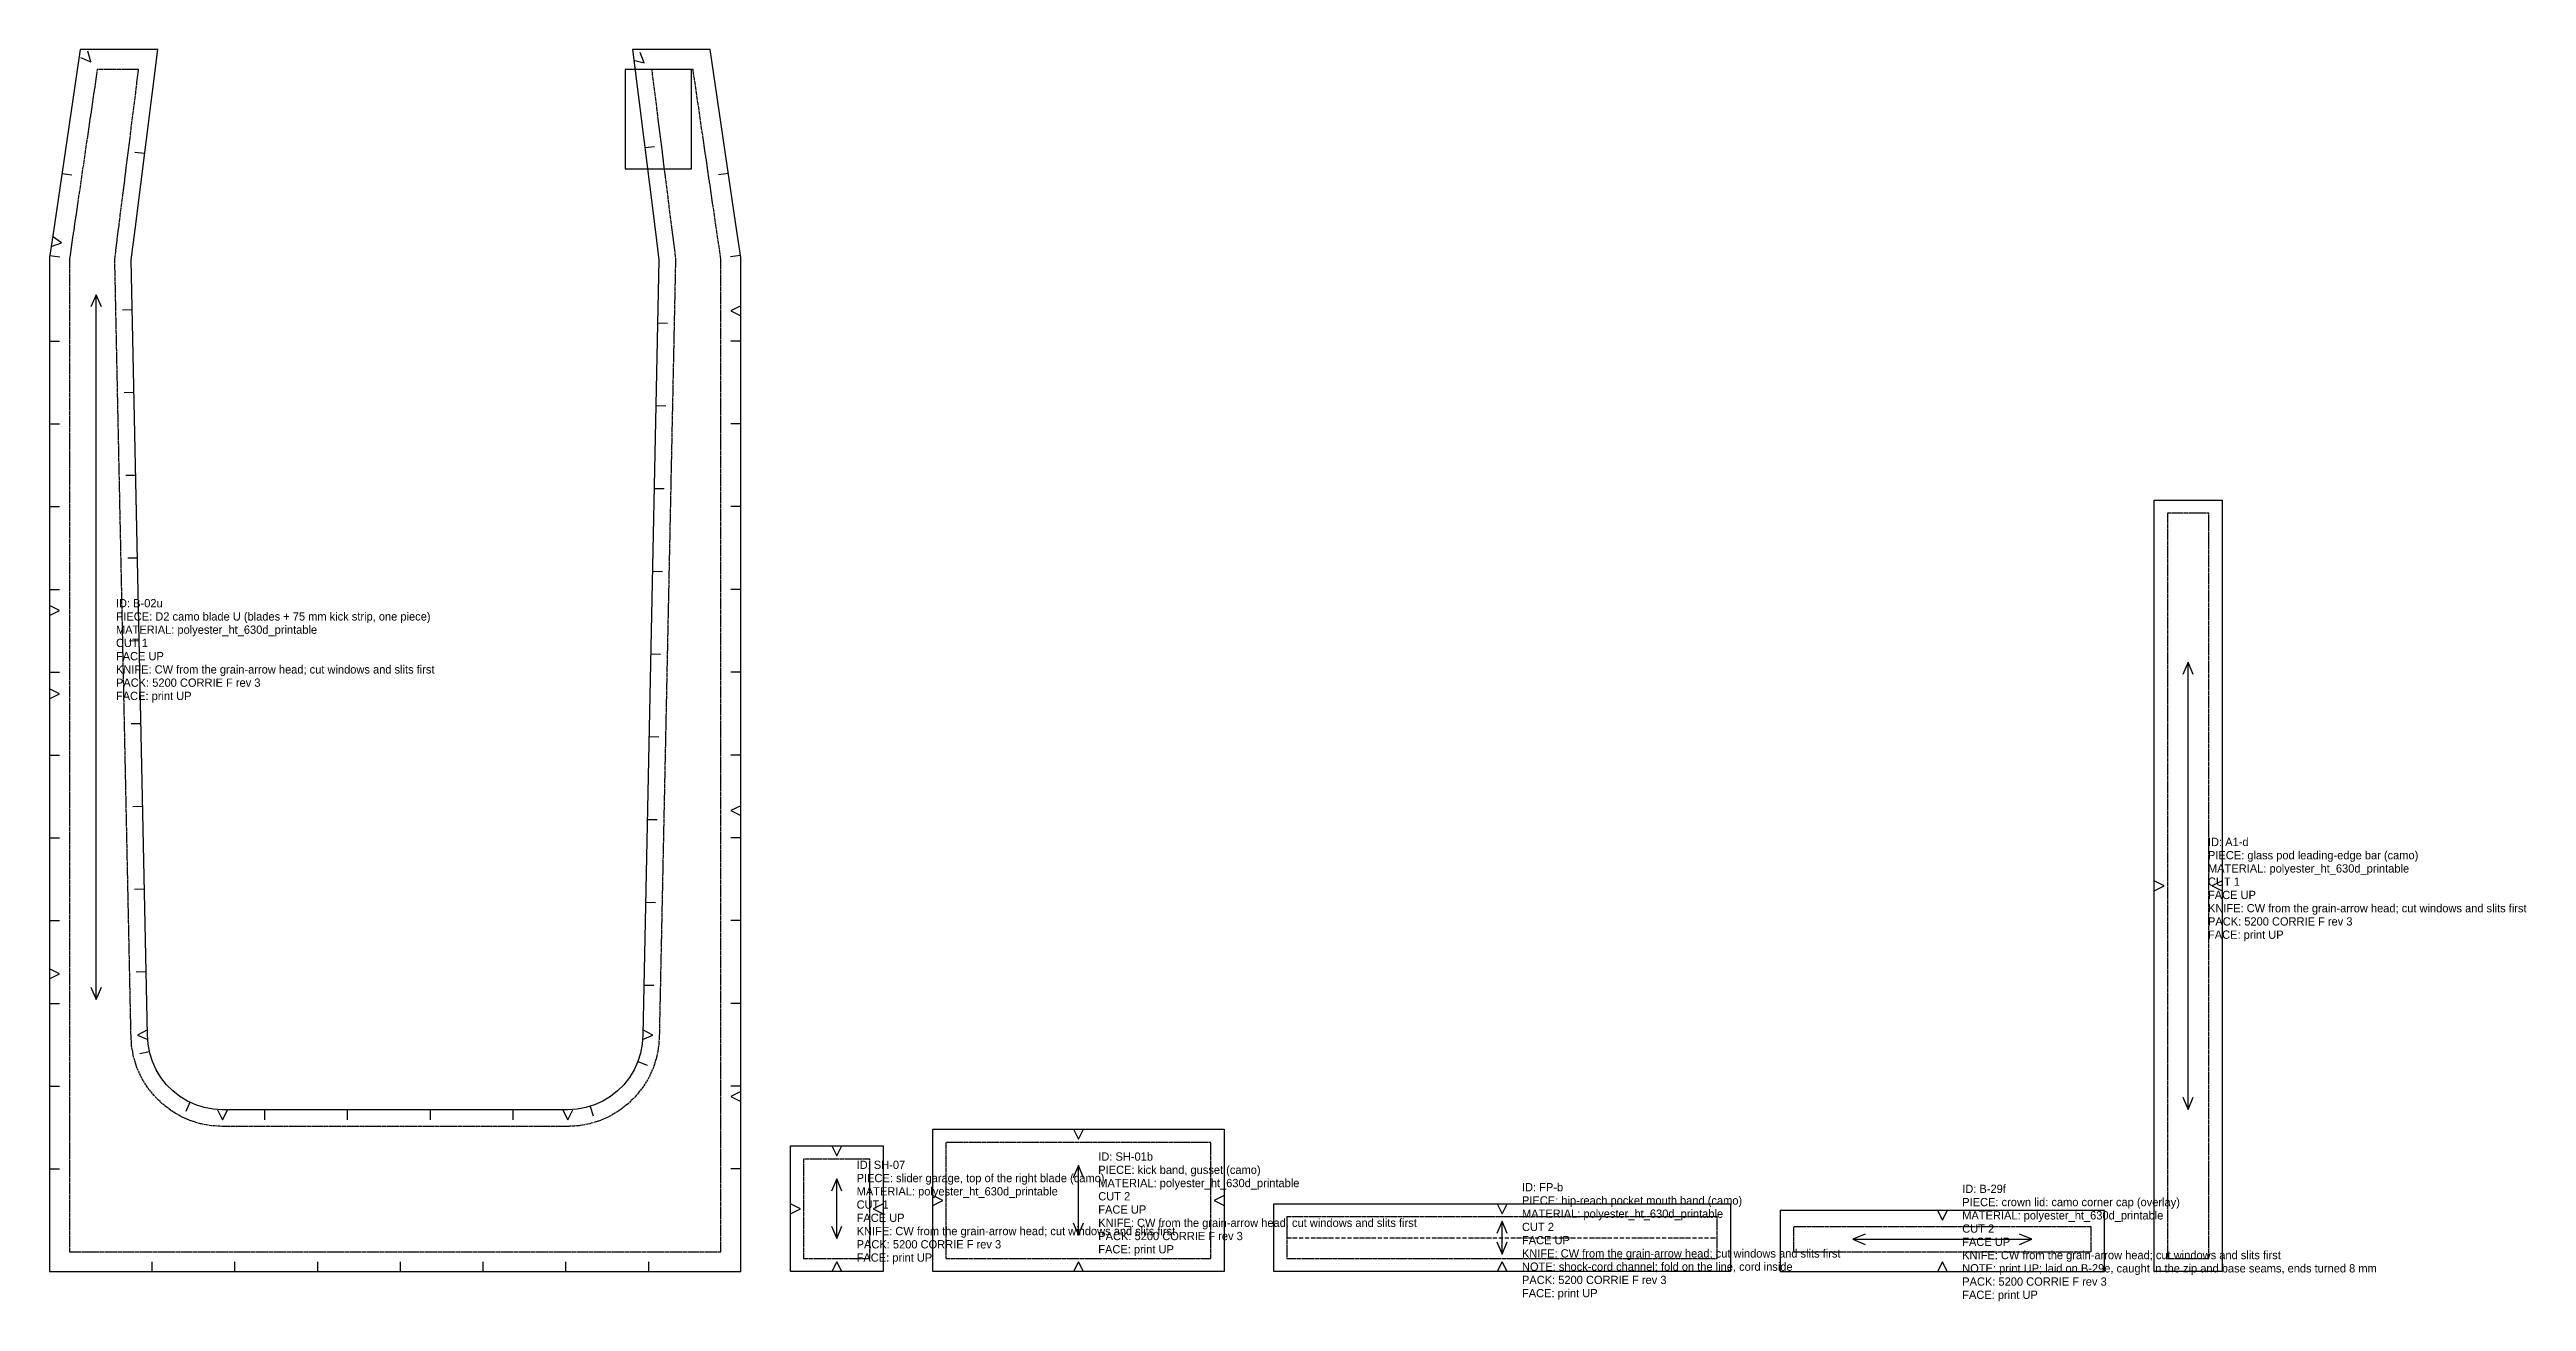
# Model space of a CAD drawing. Header units: millimetres. Extents: x 0 to 1497, y -18 to 738.
import ezdxf

# ---------------------------------------------------------------- set-up
doc = ezdxf.new("R2010")
doc.units = ezdxf.units.MM
doc.linetypes.add('DASHDOT', pattern=[3.556, 2.54, -0.508, 0, -0.508])
doc.linetypes.add('DASHED', pattern=[1.524, 1.27, -0.254])
for name, color, linetype in [('CUT', 7, 'Continuous'), ('GRAIN', 5, 'Continuous'), ('INTERNAL', 6, 'Continuous'), ('NOTCH', 1, 'Continuous'), ('SEW', 3, 'Continuous'), ('TEXT', 2, 'Continuous')]:
    doc.layers.add(name, color=color, linetype=linetype)

# ---------------------------------------------------------------- blocks, each defined once
blk = doc.blocks.new('B-02u_0')
at = {"layer": 'CUT'}
blk.add_lwpolyline([(-208.8, 75.4), (-208.8, -12), (208.8, -12), (208.8, 75.4), (208.8, 600.5), (205.9, 620.3), (190.4, 726), (143.4, 726), (157.1, 617.3), (159.4, 599.1), (149.6, 131.1), (149.2, 125.3), (148.2, 120), (146.6, 114.8), (144.4, 109.8), (141.6, 105.2), (138.2, 100.9), (134.4, 97.1), (130.1, 93.7), (125.5, 90.9), (120.5, 88.7), (115.3, 87.1), (110, 86.1), (104.3, 85.7), (-104.3, 85.7), (-110, 86.1), (-115.3, 87.1), (-120.5, 88.7), (-125.5, 90.9), (-130.1, 93.7), (-134.4, 97.1), (-138.2, 100.9), (-141.6, 105.2), (-144.4, 109.8), (-146.6, 114.8), (-148.2, 120), (-149.2, 125.3), (-149.6, 131.1), (-159.4, 599.1), (-157.1, 617.3), (-143.4, 726), (-190.4, 726), (-205.9, 620.3), (-208.8, 600.5)], close=True, dxfattribs=at)
at = {"layer": 'GRAIN'}
for points in [[(-177.5, 570.7), (-180.7, 578), (-183.8, 570.7)], [(-180.7, 152.3), (-180.7, 578)], [(-183.8, 159.7), (-180.7, 152.3), (-177.5, 159.7)]]:
    blk.add_lwpolyline(points, dxfattribs=at)
at = {"layer": 'INTERNAL', "linetype": 'CONTINUOUS'}
blk.add_lwpolyline([(139, 654), (179, 654), (179, 714), (139, 714)], close=True, dxfattribs=at)
at = {"layer": 'NOTCH'}
for points in [[(-190.1, 721.2), (-183.9, 718.6), (-185.6, 725.1)], [(144, 719.7), (150.5, 718), (148, 724.2)], [(-151.3, 663.2), (-157.3, 663.9)], [(150.9, 666.9), (156.8, 667.6)], [(-201.4, 651.2), (-195.4, 650.3)], [(201.4, 651.2), (195.4, 650.3)], [(-208.7, 601.6), (-202.7, 600.8)], [(-207.8, 607.2), (-201.5, 609.3), (-207, 613.2)], [(208.7, 601.6), (202.7, 600.8)], [(-158.8, 568.9), (-164.8, 568.7)], [(208.8, 571.2), (202.8, 568.2), (208.8, 565.2)], [(158.6, 561), (164.6, 560.9)], [(-208.8, 550), (-202.8, 550)], [(208.8, 550), (202.8, 550)], [(-157.7, 518.9), (-163.7, 518.8)], [(157.6, 511), (163.6, 510.9)], [(-208.8, 500), (-202.8, 500)], [(208.8, 500), (202.8, 500)], [(-156.7, 468.9), (-162.7, 468.8)], [(-208.8, 450), (-202.8, 450)], [(156.5, 461), (162.5, 460.9)], [(208.8, 450), (202.8, 450)], [(-155.6, 418.9), (-161.6, 418.8)], [(155.5, 411.1), (161.5, 410.9)], [(-208.8, 400), (-202.8, 400)], [(-208.8, 384.2), (-202.8, 387.2), (-208.8, 390.2)], [(208.8, 400), (202.8, 400)], [(-154.6, 368.9), (-160.6, 368.8)], [(154.4, 361.1), (160.4, 360.9)], [(-208.8, 350), (-202.8, 350)], [(208.8, 350), (202.8, 350)], [(-208.8, 334), (-202.8, 337), (-208.8, 340)], [(-153.5, 318.9), (-159.5, 318.8)], [(-208.8, 300), (-202.8, 300)], [(153.4, 311.1), (159.4, 311)], [(208.8, 300), (202.8, 300)], [(208.8, 269.4), (202.8, 266.4), (208.8, 263.4)], [(-152.5, 268.9), (-158.5, 268.8)], [(152.3, 261.1), (158.3, 261)], [(-208.8, 250), (-202.8, 250)], [(208.8, 250), (202.8, 250)], [(-151.4, 218.9), (-157.4, 218.8)], [(151.3, 211.1), (157.3, 211)], [(-208.8, 200), (-202.8, 200)], [(208.8, 200), (202.8, 200)], [(-208.8, 164.8), (-202.8, 167.8), (-208.8, 170.8)], [(-150.4, 169), (-156.4, 168.8)], [(-208.8, 150), (-202.8, 150)], [(150.2, 161.1), (156.2, 161)], [(208.8, 150), (202.8, 150)], [(-149.7, 134.1), (-155.6, 130.9), (-149.5, 128.2)], [(-148.4, 120.7), (-154.3, 119.6)], [(149.5, 128.2), (155.6, 130.9), (149.7, 134.1)], [(146.6, 114.8), (152.3, 112.7)], [(-208.8, 100), (-202.8, 100)], [(-124, 90.3), (-126.5, 84.8)], [(208.8, 100), (202.8, 100)], [(208.8, 96.7), (202.8, 93.7), (208.8, 90.7)], [(-107.3, 85.8), (-104.4, 79.7), (-101.3, 85.6)], [(-78.9, 85.7), (-78.9, 79.7)], [(-28.9, 85.7), (-28.9, 79.7)], [(21.1, 85.7), (21.1, 79.7)], [(71.1, 85.7), (71.1, 79.7)], [(101.3, 85.6), (104.4, 79.7), (107.3, 85.8)], [(117.8, 87.8), (119.6, 82.1)], [(-208.8, 50), (-202.8, 50)], [(208.8, 50), (202.8, 50)], [(-146.8, -12), (-146.8, -6)], [(-96.8, -12), (-96.8, -6)], [(-46.8, -12), (-46.8, -6)], [(3.2, -12), (3.2, -6)], [(53.2, -12), (53.2, -6)], [(103.2, -12), (103.2, -6)], [(153.2, -12), (153.2, -6)]]:
    blk.add_lwpolyline(points, dxfattribs=at)
at = {"layer": 'SEW', "linetype": 'DASHED'}
blk.add_lwpolyline([(-196.8, 0), (196.8, 0), (196.8, 75.4), (196.8, 599.6), (194, 618.5), (180, 714), (155, 714), (167, 618.5), (169.4, 599.6), (159.6, 130.7), (159.2, 124.1), (158, 117.6), (156, 111.2), (153.3, 105.2), (149.8, 99.5), (145.7, 94.3), (141, 89.6), (135.8, 85.5), (130.1, 82), (124.1, 79.3), (117.7, 77.3), (111.2, 76.1), (104.6, 75.7), (-104.6, 75.7), (-111.2, 76.1), (-117.7, 77.3), (-124.1, 79.3), (-130.1, 82), (-135.8, 85.5), (-141, 89.6), (-145.7, 94.3), (-149.8, 99.5), (-153.3, 105.2), (-156, 111.2), (-158, 117.6), (-159.2, 124.1), (-159.6, 130.7), (-169.4, 599.6), (-167, 618.5), (-155, 714), (-180, 714), (-194, 618.5), (-196.8, 599.6), (-196.8, 75.4)], close=True, dxfattribs=at)
at = {"layer": 'TEXT'}
for s, p in [('ID: B-02u', (-168.7, 389.2)), ('PIECE: D2 camo blade U (blades + 75 mm kick strip, one piece)', (-168.7, 381.2)), ('MATERIAL: polyester_ht_630d_printable', (-168.7, 373.2)), ('CUT 1', (-168.7, 365.2)), ('FACE UP', (-168.7, 357.2)), ('KNIFE: CW from the grain-arrow head; cut windows and slits first', (-168.7, 349.2)), ('PACK: 5200 CORRIE F rev 3', (-168.7, 341.2)), ('FACE: print UP', (-168.7, 333.2))]:
    blk.add_text(s, height=5, dxfattribs=at).set_placement(p)
blk = doc.blocks.new('SH-07_1')
at = {"layer": 'CUT'}
blk.add_lwpolyline([(-8, -8), (-8, 68), (48, 68), (48, -8)], close=True, dxfattribs=at)
at = {"layer": 'GRAIN'}
for points in [[(23.1, 40.6), (20, 48), (16.9, 40.6)], [(20, 12), (20, 48)], [(16.9, 19.4), (20, 12), (23.1, 19.4)]]:
    blk.add_lwpolyline(points, dxfattribs=at)
at = {"layer": 'NOTCH'}
for points in [[(17, 68), (20, 62), (23, 68)], [(-8, 27), (-2, 30), (-8, 33)], [(48, 33), (42, 30), (48, 27)], [(23, -8), (20, -2), (17, -8)]]:
    blk.add_lwpolyline(points, dxfattribs=at)
at = {"layer": 'SEW', "linetype": 'DASHED'}
blk.add_lwpolyline([(0, 0), (40, 0), (40, 60), (0, 60)], close=True, dxfattribs=at)
at = {"layer": 'TEXT'}
for s, p in [('PIECE: slider garage, top of the right blade (camo)', (32, 46)), ('ID: SH-07', (32, 54)), ('CUT 1', (32, 30)), ('MATERIAL: polyester_ht_630d_printable', (32, 38)), ('FACE UP', (32, 22)), ('KNIFE: CW from the grain-arrow head; cut windows and slits first', (32, 14)), ('PACK: 5200 CORRIE F rev 3', (32, 6)), ('FACE: print UP', (32, -2))]:
    blk.add_text(s, height=5, dxfattribs=at).set_placement(p)
blk = doc.blocks.new('SH-01b_2')
at = {"layer": 'CUT'}
blk.add_lwpolyline([(-8, -8), (-8, 78), (168, 78), (168, -8)], close=True, dxfattribs=at)
at = {"layer": 'GRAIN'}
for points in [[(83.1, 48.6), (80, 56), (76.9, 48.6)], [(80, 14), (80, 56)], [(76.9, 21.4), (80, 14), (83.1, 21.4)]]:
    blk.add_lwpolyline(points, dxfattribs=at)
at = {"layer": 'NOTCH'}
for points in [[(77, 78), (80, 72), (83, 78)], [(-8, 32), (-2, 35), (-8, 38)], [(168, 38), (162, 35), (168, 32)], [(83, -8), (80, -2), (77, -8)]]:
    blk.add_lwpolyline(points, dxfattribs=at)
at = {"layer": 'SEW', "linetype": 'DASHED'}
blk.add_lwpolyline([(0, 0), (160, 0), (160, 70), (0, 70)], close=True, dxfattribs=at)
at = {"layer": 'TEXT'}
for s, p in [('ID: SH-01b', (92, 59)), ('PIECE: kick band, gusset (camo)', (92, 51)), ('MATERIAL: polyester_ht_630d_printable', (92, 43)), ('CUT 2', (92, 35)), ('FACE UP', (92, 27)), ('KNIFE: CW from the grain-arrow head; cut windows and slits first', (92, 19)), ('PACK: 5200 CORRIE F rev 3', (92, 11)), ('FACE: print UP', (92, 3))]:
    blk.add_text(s, height=5, dxfattribs=at).set_placement(p)
blk = doc.blocks.new('FP-b_3')
at = {"layer": 'CUT'}
blk.add_lwpolyline([(-8, -8), (-8, 33), (268, 33), (268, -8)], close=True, dxfattribs=at)
at = {"layer": 'GRAIN'}
for points in [[(133.1, 15.1), (130, 22.5), (126.9, 15.1)], [(130, 2.5), (130, 22.5)], [(126.9, 9.9), (130, 2.5), (133.1, 9.9)]]:
    blk.add_lwpolyline(points, dxfattribs=at)
at = {"layer": 'INTERNAL', "linetype": 'DASHDOT'}
blk.add_lwpolyline([(0, 12.5), (260, 12.5)], dxfattribs=at)
at = {"layer": 'NOTCH'}
for points in [[(127, 33), (130, 27), (133, 33)], [(133, -8), (130, -2), (127, -8)]]:
    blk.add_lwpolyline(points, dxfattribs=at)
at = {"layer": 'SEW', "linetype": 'DASHED'}
blk.add_lwpolyline([(0, 0), (260, 0), (260, 25), (0, 25)], close=True, dxfattribs=at)
at = {"layer": 'TEXT'}
for s, p in [('ID: FP-b', (142, 40.5)), ('PIECE: hip-reach pocket mouth band (camo)', (142, 32.5)), ('CUT 2', (142, 16.5)), ('MATERIAL: polyester_ht_630d_printable', (142, 24.5)), ('FACE UP', (142, 8.5)), ('KNIFE: CW from the grain-arrow head; cut windows and slits first', (142, 0.5)), ('NOTE: shock-cord channel; fold on the line, cord inside', (142, -7.5)), ('PACK: 5200 CORRIE F rev 3', (142, -15.5)), ('FACE: print UP', (142, -23.5))]:
    blk.add_text(s, height=5, dxfattribs=at).set_placement(p)
blk = doc.blocks.new('B-29f_4')
at = {"layer": 'CUT'}
blk.add_lwpolyline([(-8, 25), (-8, -12), (188, -12), (188, 25)], close=True, dxfattribs=at)
at = {"layer": 'GRAIN'}
for points in [[(43.4, 10.6), (36, 7.5), (43.4, 4.4)], [(36, 7.5), (144, 7.5)], [(136.6, 4.4), (144, 7.5), (136.6, 10.6)]]:
    blk.add_lwpolyline(points, dxfattribs=at)
at = {"layer": 'NOTCH'}
for points in [[(87, 25), (90, 19), (93, 25)], [(93, -12), (90, -6), (87, -12)]]:
    blk.add_lwpolyline(points, dxfattribs=at)
at = {"layer": 'SEW', "linetype": 'DASHED'}
blk.add_lwpolyline([(0, 0), (180, 0), (180, 15), (0, 15)], close=True, dxfattribs=at)
at = {"layer": 'TEXT'}
for s, p in [('PIECE: crown lid: camo corner cap (overlay)', (102, 27.5)), ('ID: B-29f', (102, 35.5)), ('CUT 2', (102, 11.5)), ('MATERIAL: polyester_ht_630d_printable', (102, 19.5)), ('FACE UP', (102, 3.5)), ('KNIFE: CW from the grain-arrow head; cut windows and slits first', (102, -4.5)), ('NOTE: print UP; laid on B-29e, caught in the zip and base seams, ends turned 8 mm', (102, -12.5)), ('PACK: 5200 CORRIE F rev 3', (102, -20.5)), ('FACE: print UP', (102, -28.5))]:
    blk.add_text(s, height=5, dxfattribs=at).set_placement(p)
blk = doc.blocks.new('A1-d_5')
at = {"layer": 'CUT'}
blk.add_lwpolyline([(-8, -8), (-8, 458), (33, 458), (33, -8)], close=True, dxfattribs=at)
at = {"layer": 'GRAIN'}
for points in [[(15.6, 352.6), (12.5, 360), (9.4, 352.6)], [(12.5, 90), (12.5, 360)], [(9.4, 97.4), (12.5, 90), (15.6, 97.4)]]:
    blk.add_lwpolyline(points, dxfattribs=at)
at = {"layer": 'NOTCH'}
for points in [[(-8, 222), (-2, 225), (-8, 228)], [(33, 228), (27, 225), (33, 222)]]:
    blk.add_lwpolyline(points, dxfattribs=at)
at = {"layer": 'SEW', "linetype": 'DASHED'}
blk.add_lwpolyline([(0, 0), (25, 0), (25, 450), (0, 450)], close=True, dxfattribs=at)
at = {"layer": 'TEXT'}
for s, p in [('PIECE: glass pod leading-edge bar (camo)', (24.5, 241)), ('ID: A1-d', (24.5, 249)), ('CUT 1', (24.5, 225)), ('MATERIAL: polyester_ht_630d_printable', (24.5, 233)), ('FACE UP', (24.5, 217)), ('KNIFE: CW from the grain-arrow head; cut windows and slits first', (24.5, 209)), ('PACK: 5200 CORRIE F rev 3', (24.5, 201)), ('FACE: print UP', (24.5, 193))]:
    blk.add_text(s, height=5, dxfattribs=at).set_placement(p)

msp = doc.modelspace()

# ---------------------------------------------------------------- block references
at = {"layer": 'CUT'}
for name, p in [('B-02u_0', (208.82, 12)), ('A1-d_5', (1279.64, 8)), ('SH-07_1', (455.64, 8)), ('SH-01b_2', (541.64, 8)), ('FP-b_3', (747.64, 8)), ('B-29f_4', (1053.64, 12))]:
    msp.add_blockref(name, p, dxfattribs=at)

doc.saveas('drawing.dxf')
